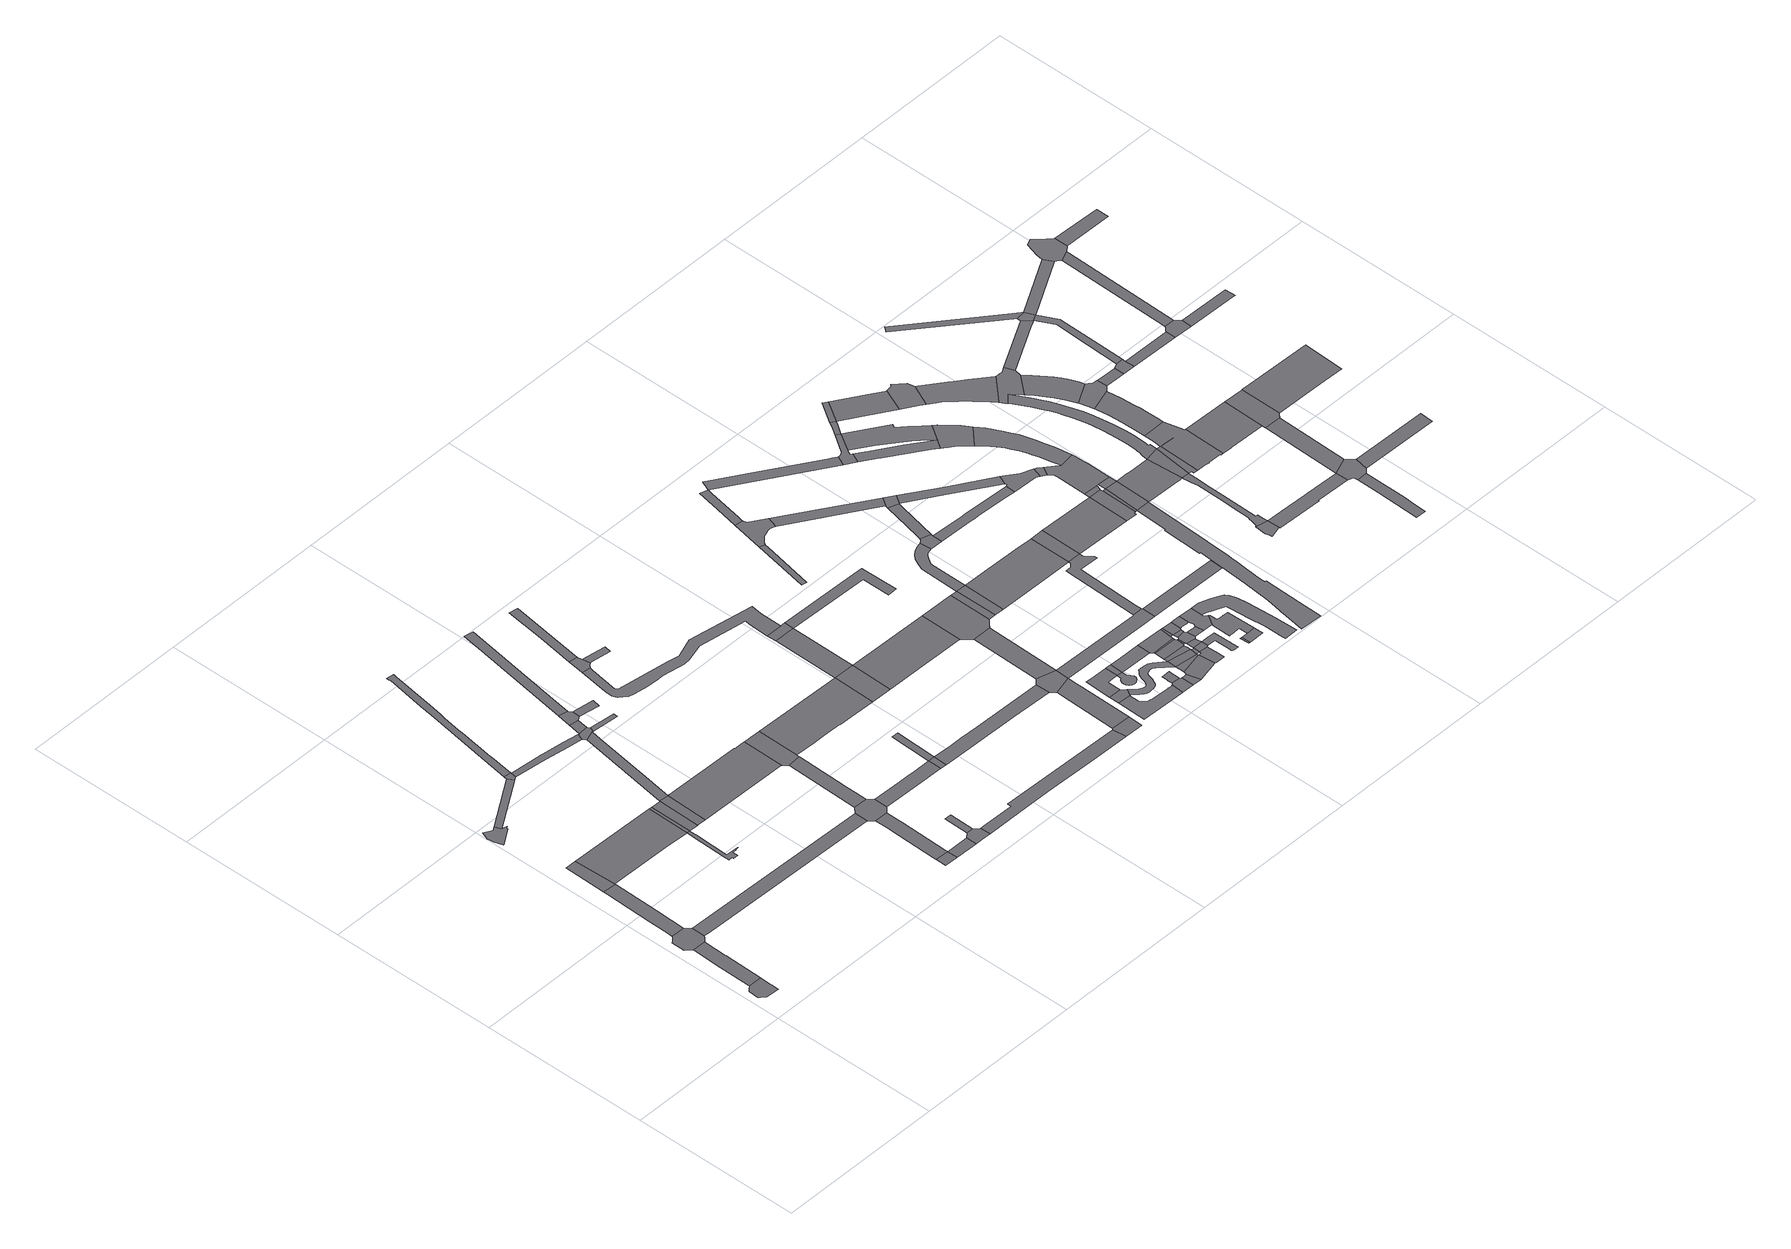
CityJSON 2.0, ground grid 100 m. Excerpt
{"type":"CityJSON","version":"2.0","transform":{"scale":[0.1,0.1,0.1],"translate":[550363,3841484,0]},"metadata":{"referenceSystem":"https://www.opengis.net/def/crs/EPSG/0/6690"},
"CityObjects":{
"road1":{"type":"Road","geometry":[{"type":"MultiSurface","lod":"1","boundaries":[[[0,1,2,3,4,5,6,7,8,9,10]]]}]},
"road2":{"type":"Road","attributes":{"RoadStructureAttribute.sectionType":"1"},"geometry":[{"type":"MultiSurface","lod":"1","boundaries":[[[11,12,13,14,0,10,15,16,17,18,19]]]}]},
"road3":{"type":"Road","geometry":[{"type":"MultiSurface","lod":"1","boundaries":[[[20,21,22,23,24,25,26,27,11,19,28,29,30,31,32,33]]]}]},
"road4":{"type":"Road","attributes":{"RoadStructureAttribute.sectionType":"1"},"geometry":[{"type":"MultiSurface","lod":"1","boundaries":[[[34,35,36,37,20,33,38,39]]]}]},
"road5":{"type":"Road","geometry":[{"type":"MultiSurface","lod":"1","boundaries":[[[40,34,39,41,42]]]}]},
"road6":{"type":"Road","geometry":[{"type":"MultiSurface","lod":"1","boundaries":[[[43,44,45,46,47,48,49,50,51,52,53,54,55,56,57,58]]]}]},
"road7":{"type":"Road","attributes":{"function":"2","RoadStructureAttribute.sectionType":"1"},"geometry":[{"type":"MultiSurface","lod":"1","boundaries":[[[42,41,59,60,61]]]}]},
"road8":{"type":"Road","attributes":{"RoadStructureAttribute.sectionType":"1"},"geometry":[{"type":"MultiSurface","lod":"1","boundaries":[[[62,58,57,63]]]}]},
"road9":{"type":"Road","attributes":{"RoadStructureAttribute.sectionType":"1"},"geometry":[{"type":"MultiSurface","lod":"1","boundaries":[[[64,30,29,65,66,67,68,69,70]]]}]},
"road10":{"type":"Road","geometry":[{"type":"MultiSurface","lod":"1","boundaries":[[[71,72,62,63,73,74,75,76]]]}]},
"road11":{"type":"Road","geometry":[{"type":"MultiSurface","lod":"1","boundaries":[[[60,77,78,79,80,81,82,83,84,85,86,87,88,89,90,91,92]]]}]},
"road12":{"type":"Road","geometry":[{"type":"MultiSurface","lod":"1","boundaries":[[[61,60,92,93]]]}]},
"road13":{"type":"Road","attributes":{"function":"2","RoadStructureAttribute.sectionType":"1"},"geometry":[{"type":"MultiSurface","lod":"1","boundaries":[[[93,92,94,95]]]}]},
"road14":{"type":"Road","geometry":[{"type":"MultiSurface","lod":"1","boundaries":[[[96,95,94,97,98,99,100]]]}]},
"road15":{"type":"Road","attributes":{"RoadStructureAttribute.sectionType":"1"},"geometry":[{"type":"MultiSurface","lod":"1","boundaries":[[[101,102,103,104,105,106,107,108,109,110,71,76,111,112,113,114,115,116,117,118,119,120,121]]]}]},
"road16":{"type":"Road","attributes":{"RoadStructureAttribute.sectionType":"1"},"geometry":[{"type":"MultiSurface","lod":"1","boundaries":[[[122,123,124,125,75,74,126,127,128,129,130]]]}]},
"road17":{"type":"Road","attributes":{"RoadStructureAttribute.sectionType":"1"},"geometry":[{"type":"MultiSurface","lod":"1","boundaries":[[[131,132,133,134,96,100]]]}]},
"road18":{"type":"Road","geometry":[{"type":"MultiSurface","lod":"1","boundaries":[[[135,136,137,138]]]}]},
"road19":{"type":"Road","attributes":{"function":"2","RoadStructureAttribute.sectionType":"1"},"geometry":[{"type":"MultiSurface","lod":"1","boundaries":[[[139,140,141,142,143,144,100,99,145,146,147]]]}]},
"road20":{"type":"Road","geometry":[{"type":"MultiSurface","lod":"1","boundaries":[[[148,149,150,130,129,134,133,151,152]]]}]},
"road21":{"type":"Road","attributes":{"RoadStructureAttribute.sectionType":"1"},"geometry":[{"type":"MultiSurface","lod":"1","boundaries":[[[153,154,155,156,135,138,157,158,159,160,161,162]]]}]},
"road22":{"type":"Road","attributes":{"RoadStructureAttribute.sectionType":"1"},"geometry":[{"type":"MultiSurface","lod":"1","boundaries":[[[163,150,149,164]]]}]},
"road23":{"type":"Road","attributes":{"RoadStructureAttribute.sectionType":"1"},"geometry":[{"type":"MultiSurface","lod":"1","boundaries":[[[138,137,165,166]]]}]},
"road24":{"type":"Road","geometry":[{"type":"MultiSurface","lod":"1","boundaries":[[[167,163,164,168,169,170]]]}]},
"road25":{"type":"Road","geometry":[{"type":"MultiSurface","lod":"1","boundaries":[[[171,172,70,69,153,162,173,174,175]]]}]},
"road26":{"type":"Road","geometry":[{"type":"MultiSurface","lod":"1","boundaries":[[[176,177,178,152,151]]]}]},
"road27":{"type":"Road","geometry":[{"type":"MultiSurface","lod":"1","boundaries":[[[179,166,165,180,181,182,183,184]]]}]},
"road28":{"type":"Road","geometry":[{"type":"MultiSurface","lod":"1","boundaries":[[[185,186,169,168]]]}]},
"road29":{"type":"Road","attributes":{"RoadStructureAttribute.sectionType":"1"},"geometry":[{"type":"MultiSurface","lod":"1","boundaries":[[[187,188,189,190,191,192,193,171,175]]]}]},
"road30":{"type":"Road","geometry":[{"type":"MultiSurface","lod":"1","boundaries":[[[194,195,196,179,184]]]}]},
"road31":{"type":"Road","attributes":{"RoadStructureAttribute.sectionType":"1"},"geometry":[{"type":"MultiSurface","lod":"1","boundaries":[[[197,198,167,170,199,200]]]}]},
"road32":{"type":"Road","geometry":[{"type":"MultiSurface","lod":"1","boundaries":[[[201,202,203,147,146,192,191,204,205]]]}]},
"road33":{"type":"Road","attributes":{"RoadStructureAttribute.sectionType":"1"},"geometry":[{"type":"MultiSurface","lod":"1","boundaries":[[[206,207,208,174,173,209,210,211]]]}]},
"road34":{"type":"Road","geometry":[{"type":"MultiSurface","lod":"1","boundaries":[[[212,213,214,215,216,217,218]]]}]},
"road35":{"type":"Road","geometry":[{"type":"MultiSurface","lod":"1","boundaries":[[[219,220,221,217,216]]]}]},
"road36":{"type":"Road","geometry":[{"type":"MultiSurface","lod":"1","boundaries":[[[222,211,210,223]]]}]},
"road37":{"type":"Road","attributes":{"RoadStructureAttribute.sectionType":"1"},"geometry":[{"type":"MultiSurface","lod":"1","boundaries":[[[224,225,212,218,226]]]}]},
"road38":{"type":"Road","attributes":{"function":"2","RoadStructureAttribute.sectionType":"1"},"geometry":[{"type":"MultiSurface","lod":"1","boundaries":[[[205,204,227,228,229,230,231,232,233,234]]]}]},
"road39":{"type":"Road","attributes":{"RoadStructureAttribute.sectionType":"1"},"geometry":[{"type":"MultiSurface","lod":"1","boundaries":[[[235,236,211,222]]]}]},
"road40":{"type":"Road","attributes":{"RoadStructureAttribute.sectionType":"1"},"geometry":[{"type":"MultiSurface","lod":"1","boundaries":[[[237,238,239,183,182,240,241,242,243,244]]]}]},
"road41":{"type":"Road","attributes":{"RoadStructureAttribute.sectionType":"1"},"geometry":[{"type":"MultiSurface","lod":"1","boundaries":[[[213,245,246,247,248,249,250,251,252,253,254,255,256,257,258,259,260,261,262,263,264,265,266,267,268,269,214]]]}]},
"road42":{"type":"Road","geometry":[{"type":"MultiSurface","lod":"1","boundaries":[[[234,233,270,271]]]}]},
"road43":{"type":"Road","attributes":{"RoadStructureAttribute.sectionType":"1"},"geometry":[{"type":"MultiSurface","lod":"1","boundaries":[[[272,273,274,222,223,275,276,277,278]]]}]},
"road44":{"type":"Road","attributes":{"RoadStructureAttribute.sectionType":"1"},"geometry":[{"type":"MultiSurface","lod":"1","boundaries":[[[279,234,271,280]]]}]},
"road45":{"type":"Road","geometry":[{"type":"MultiSurface","lod":"1","boundaries":[[[259,279,280,281,260]]]}]},
"road46":{"type":"Road","geometry":[{"type":"MultiSurface","lod":"1","boundaries":[[[282,244,243,283,284]]]}]},
"road47":{"type":"Road","attributes":{"function":"2","RoadStructureAttribute.sectionType":"1"},"geometry":[{"type":"MultiSurface","lod":"1","boundaries":[[[271,270,285,286,287,288]]]}]},
"road48":{"type":"Road","attributes":{"RoadStructureAttribute.sectionType":"1"},"geometry":[{"type":"MultiSurface","lod":"1","boundaries":[[[289,290,291,292,293,282,284]]]}]},
"road49":{"type":"Road","geometry":[{"type":"MultiSurface","lod":"1","boundaries":[[[294,295,296,278,277,292,291,297]]]}]},
"road50":{"type":"Road","attributes":{"RoadStructureAttribute.sectionType":"1"},"geometry":[{"type":"MultiSurface","lod":"1","boundaries":[[[298,299,300,301,281,280]]]}]},
"road51":{"type":"Road","geometry":[{"type":"MultiSurface","lod":"1","boundaries":[[[302,303,304,305,306]]]}]},
"road52":{"type":"Road","attributes":{"RoadStructureAttribute.sectionType":"1"},"geometry":[{"type":"MultiSurface","lod":"1","boundaries":[[[307,294,297,308]]]}]},
"road53":{"type":"Road","attributes":{"RoadStructureAttribute.sectionType":"1"},"geometry":[{"type":"MultiSurface","lod":"1","boundaries":[[[303,309,310,311,312,313,314,315,316,317,318,319,320,321,322,323,324,325,326,327,304]]]}]},
"road54":{"type":"Road","attributes":{"RoadStructureAttribute.sectionType":"1"},"geometry":[{"type":"MultiSurface","lod":"1","boundaries":[[[328,329,302,306,330,331,332,333]]]}]},
"road55":{"type":"Road","geometry":[{"type":"MultiSurface","lod":"1","boundaries":[[[332,334,335,336,337,338,339,340,341,342,343,344,345,346,347,348,349]]]}]},
"road56":{"type":"Road","attributes":{"RoadStructureAttribute.sectionType":"1"},"geometry":[{"type":"MultiSurface","lod":"1","boundaries":[[[350,351,352,353,354]]]}]},
"road57":{"type":"Road","geometry":[{"type":"MultiSurface","lod":"1","boundaries":[[[355,333,332,349,356]]]}]},
"road58":{"type":"Road","geometry":[{"type":"MultiSurface","lod":"1","boundaries":[[[288,287,357,358,307,308,359,360,361,362]]]}]},
"road59":{"type":"Road","geometry":[{"type":"MultiSurface","lod":"1","boundaries":[[[363,364,365,366,367,368,369,370,371,372,373,374,375,376,377,378,379,380,305,304,381,382,383,384,385,386,387,388,389,390,391,392,393,394,395,396,397,398,399,400,401,402,403,404,405,406,407,408,409]]]}]},
"road60":{"type":"Road","geometry":[{"type":"MultiSurface","lod":"1","boundaries":[[[410,411,412,313,312,413,414,415]]]}]},
"road61":{"type":"Road","geometry":[{"type":"MultiSurface","lod":"1","boundaries":[[[416,417,418,419,420,421,422,410,415]]]}]},
"road62":{"type":"Road","attributes":{"RoadStructureAttribute.sectionType":"1"},"geometry":[{"type":"MultiSurface","lod":"1","boundaries":[[[423,356,349,424,425,426,427]]]}]},
"road63":{"type":"Road","attributes":{"RoadStructureAttribute.sectionType":"1"},"geometry":[{"type":"MultiSurface","lod":"1","boundaries":[[[428,414,413,429,430]]]}]},
"road64":{"type":"Road","attributes":{"function":"2","RoadStructureAttribute.sectionType":"1"},"geometry":[{"type":"MultiSurface","lod":"1","boundaries":[[[431,362,361,432,433]]]}]},
"road65":{"type":"Road","attributes":{"RoadStructureAttribute.sectionType":"1"},"geometry":[{"type":"MultiSurface","lod":"1","boundaries":[[[434,435,297,291,436,437,438,439,440]]]}]},
"road66":{"type":"Road","geometry":[{"type":"MultiSurface","lod":"1","boundaries":[[[441,350,354,442,443,444,445,446,447,448,449,450,451,452,453,454,455]]]}]},
"road67":{"type":"Road","geometry":[{"type":"MultiSurface","lod":"1","boundaries":[[[433,432,456,457]]]}]},
"road68":{"type":"Road","geometry":[{"type":"MultiSurface","lod":"1","boundaries":[[[458,459,460,430,429,461,462]]]}]},
"road69":{"type":"Road","attributes":{"RoadStructureAttribute.sectionType":"1"},"geometry":[{"type":"MultiSurface","lod":"1","boundaries":[[[408,463,459,458,464,465]]]}]},
"road70":{"type":"Road","geometry":[{"type":"MultiSurface","lod":"1","boundaries":[[[409,408,465,466]]]}]},
"road71":{"type":"Road","attributes":{"RoadStructureAttribute.sectionType":"1"},"geometry":[{"type":"MultiSurface","lod":"1","boundaries":[[[467,468,441,455,469,470,471,472,473]]]}]},
"road72":{"type":"Road","attributes":{"RoadStructureAttribute.sectionType":"1"},"geometry":[{"type":"MultiSurface","lod":"1","boundaries":[[[474,409,466,475,476,477]]]}]},
"road73":{"type":"Road","geometry":[{"type":"MultiSurface","lod":"1","boundaries":[[[478,479,474,477,480,481,482,483,484,485]]]}]},
"road74":{"type":"Road","attributes":{"RoadStructureAttribute.sectionType":"1"},"geometry":[{"type":"MultiSurface","lod":"1","boundaries":[[[486,478,485,487]]]}]},
"road75":{"type":"Road","geometry":[{"type":"MultiSurface","lod":"1","boundaries":[[[427,426,486,487,488,489]]]}]},
"road76":{"type":"Road","geometry":[{"type":"MultiSurface","lod":"1","boundaries":[[[490,491,492,466,465,493,494,495]]]}]},
"road77":{"type":"Road","geometry":[{"type":"MultiSurface","lod":"1","boundaries":[[[494,496,497,498,458,462,499,500,501,502,503,504]]]}]},
"road78":{"type":"Road","attributes":{"RoadStructureAttribute.sectionType":"1"},"geometry":[{"type":"MultiSurface","lod":"1","boundaries":[[[505,506,507,508,509,510,511,433,457,512,513,514,515,516,517,518,519]]]}]},
"road79":{"type":"Road","geometry":[{"type":"MultiSurface","lod":"1","boundaries":[[[520,483,482,521,522,523]]]}]},
"road80":{"type":"Road","geometry":[{"type":"MultiSurface","lod":"1","boundaries":[[[524,495,494,504,525]]]}]},
"road81":{"type":"Road","geometry":[{"type":"MultiSurface","lod":"1","boundaries":[[[526,527,528,529,495,524,530]]]}]},
"road82":{"type":"Road","geometry":[{"type":"MultiSurface","lod":"1","boundaries":[[[489,488,531,532,533,534,535]]]}]},
"road83":{"type":"Road","geometry":[{"type":"MultiSurface","lod":"1","boundaries":[[[536,537,538,539,523,522,540,526,530,541,542]]]}]},
"road84":{"type":"Road","geometry":[{"type":"MultiSurface","lod":"1","boundaries":[[[543,544,545,538,537,546,547]]]}]},
"road85":{"type":"Road","geometry":[{"type":"MultiSurface","lod":"1","boundaries":[[[548,549,550,524,525,551,552,553,554,555,556,557,558,559,560,561,562]]]}]},
"road86":{"type":"Road","geometry":[{"type":"MultiSurface","lod":"1","boundaries":[[[535,534,543,547,563,564,565]]]}]},
"road87":{"type":"Road","attributes":{"function":"2","RoadStructureAttribute.sectionType":"1"},"geometry":[{"type":"MultiSurface","lod":"1","boundaries":[[[566,567,457,456,568,569,570]]]}]},
"road88":{"type":"Road","geometry":[{"type":"MultiSurface","lod":"1","boundaries":[[[571,572,573,574,575,542,541,576,577]]]}]},
"road89":{"type":"Road","attributes":{"RoadStructureAttribute.sectionType":"1"},"geometry":[{"type":"MultiSurface","lod":"1","boundaries":[[[578,579,450,449,580,581,582]]]}]},
"road90":{"type":"Road","attributes":{"RoadStructureAttribute.sectionType":"1"},"geometry":[{"type":"MultiSurface","lod":"1","boundaries":[[[583,565,564,584,585,586,587,588]]]}]},
"road91":{"type":"Road","geometry":[{"type":"MultiSurface","lod":"1","boundaries":[[[589,590,505,519,591,592,593,594]]]}]},
"road92":{"type":"Road","geometry":[{"type":"MultiSurface","lod":"1","boundaries":[[[595,596,597,598,599]]]}]},
"road93":{"type":"Road","geometry":[{"type":"MultiSurface","lod":"1","boundaries":[[[588,587,600,601,602,603,604,571,577,605,606,607,608,609,610]]]}]},
"road94":{"type":"Road","geometry":[{"type":"MultiSurface","lod":"1","boundaries":[[[611,612,599,598,613,614,615]]]}]},
"road95":{"type":"Road","attributes":{"RoadStructureAttribute.sectionType":"1"},"geometry":[{"type":"MultiSurface","lod":"1","boundaries":[[[616,617,589,594,618,619,620]]]}]},
"road96":{"type":"Road","geometry":[{"type":"MultiSurface","lod":"1","boundaries":[[[621,622,623,624,625,626,627,628,607,606,629,630,631,632,633,634,635,615,614]]]}]},
"road97":{"type":"Road","geometry":[{"type":"MultiSurface","lod":"1","boundaries":[[[569,636,637,638,440,439,639,640,641,642,643,644]]]}]},
"road98":{"type":"Road","attributes":{"RoadStructureAttribute.sectionType":"1"},"geometry":[{"type":"MultiSurface","lod":"1","boundaries":[[[645,646,647,648,473,649,650,651]]]}]},
"road99":{"type":"Road","attributes":{"RoadStructureAttribute.sectionType":"1"},"geometry":[{"type":"MultiSurface","lod":"1","boundaries":[[[652,653,654,655,656,657,658,659,660,661,662,610,609,663,664,665,666,667,668,669,670,671]]]}]},
"road100":{"type":"Road","geometry":[{"type":"MultiSurface","lod":"1","boundaries":[[[582,581,616,620,672,673]]]}]},
"road101":{"type":"Road","attributes":{"RoadStructureAttribute.sectionType":"1"},"geometry":[{"type":"MultiSurface","lod":"1","boundaries":[[[674,675,438,437]]]}]},
"road102":{"type":"Road","geometry":[{"type":"MultiSurface","lod":"1","boundaries":[[[570,569,644,676]]]}]},
"road103":{"type":"Road","attributes":{"RoadStructureAttribute.sectionType":"1"},"geometry":[{"type":"MultiSurface","lod":"1","boundaries":[[[677,678,679,680,681,593,592,682,683,684,685,686,687,688,689]]]}]},
"road104":{"type":"Road","attributes":{"RoadStructureAttribute.sectionType":"1"},"geometry":[{"type":"MultiSurface","lod":"1","boundaries":[[[690,673,672,691,692,693]]]}]},
"road105":{"type":"Road","geometry":[{"type":"MultiSurface","lod":"1","boundaries":[[[694,695,696,697,698,651,650,699,700,701,702,703,704,705,706,707]]]}]},
"road106":{"type":"Road","attributes":{"function":"2","RoadStructureAttribute.sectionType":"1"},"geometry":[{"type":"MultiSurface","lod":"1","boundaries":[[[676,644,708,709,710]]]}]},
"road107":{"type":"Road","attributes":{"function":"1"},"geometry":[{"type":"MultiSurface","lod":"1","boundaries":[[[711,712,713,714,715,716,717,718,719,720,721,722,723,724,725,726,727,728,729,730,731,732,733,734,735,736,737,738,739,740,741,742,743,744,745,746,747,748,749]]]}]},
"road108":{"type":"Road","attributes":{"RoadStructureAttribute.sectionType":"1"},"geometry":[{"type":"MultiSurface","lod":"1","boundaries":[[[750,751,752,753,754,755,700,699,756,757,758,759,760,761,762,763]]]}]},
"road109":{"type":"Road","attributes":{"RoadStructureAttribute.sectionType":"7"},"geometry":[{"type":"MultiSurface","lod":"1","boundaries":[[[764,765,694,707,766,767]]]}]},
"road110":{"type":"Road","attributes":{"function":"1","RoadStructureAttribute.sectionType":"7"},"geometry":[{"type":"MultiSurface","lod":"1","boundaries":[[[768,769,770,771,772,773,707,706,774,775,776,777,778,779,763,780]]]}]},
"road111":{"type":"Road","geometry":[{"type":"MultiSurface","lod":"1","boundaries":[[[781,782,693,692,783,689,688,784,785,786]]]}]},
"road112":{"type":"Road","geometry":[{"type":"MultiSurface","lod":"1","boundaries":[[[710,709,787,788,789,790,791,792]]]}]},
"road113":{"type":"Road","geometry":[{"type":"MultiSurface","lod":"1","boundaries":[[[793,764,767,794]]]}]},
"road114":{"type":"Road","attributes":{"function":"2","RoadStructureAttribute.sectionType":"7"},"geometry":[{"type":"MultiSurface","lod":"1","boundaries":[[[795,791,790,796,711,797]]]}]},
"road115":{"type":"Road","attributes":{"RoadStructureAttribute.sectionType":"1"},"geometry":[{"type":"MultiSurface","lod":"1","boundaries":[[[798,710,792,799,800,801]]]}]},
"road116":{"type":"Road","attributes":{"RoadStructureAttribute.sectionType":"1"},"geometry":[{"type":"MultiSurface","lod":"1","boundaries":[[[802,786,785,803,804,805]]]}]},
"road117":{"type":"Road","geometry":[{"type":"MultiSurface","lod":"1","boundaries":[[[797,711,749,806]]]}]},
"road118":{"type":"Road","geometry":[{"type":"MultiSurface","lod":"1","boundaries":[[[807,808,794,767,809,810,811]]]}]},
"road119":{"type":"Road","geometry":[{"type":"MultiSurface","lod":"1","boundaries":[[[812,813,780,763,762,814,815,816,817,818,819]]]}]},
"road120":{"type":"Road","geometry":[{"type":"MultiSurface","lod":"1","boundaries":[[[820,805,804,821,822,823,824,825,798,801,826,827,828,829,830,831,832,833]]]}]},
"road121":{"type":"Road","attributes":{"function":"1"},"geometry":[{"type":"MultiSurface","lod":"1","boundaries":[[[826,797,806,827]]]}]},
"road122":{"type":"Road","geometry":[{"type":"MultiSurface","lod":"1","boundaries":[[[834,835,836,837,838,839,840,841,842,843,844,845]]]}]},
"road123":{"type":"Road","attributes":{"function":"1"},"geometry":[{"type":"MultiSurface","lod":"1","boundaries":[[[846,847,848,849,850,851,852,853,854,819,818,855,856,857,858,859,860,861,862,863,864,865,866,867,868,869,870,871,872,833,832]]]}]},
"road124":{"type":"Road","attributes":{"function":"2","RoadStructureAttribute.sectionType":"7"},"geometry":[{"type":"MultiSurface","lod":"1","boundaries":[[[873,874,875,876,806,749,877,878,879,880]]]}]},
"road125":{"type":"Road","attributes":{"RoadStructureAttribute.sectionType":"1"},"geometry":[{"type":"MultiSurface","lod":"1","boundaries":[[[879,881,882,883,884,885,886,887,888,889,890,891,892,893,894,834,845,895,896,897,898,899,900,901,902,903,904,905,906,907]]]}]},
"road126":{"type":"Road","geometry":[{"type":"MultiSurface","lod":"1","boundaries":[[[908,909,811,810,910,911,912,913]]]}]},
"road127":{"type":"Road","geometry":[{"type":"MultiSurface","lod":"1","boundaries":[[[914,880,879,907]]]}]},
"road128":{"type":"Road","geometry":[{"type":"MultiSurface","lod":"1","boundaries":[[[914,907,915,916,917,918,919]]]}]},
"road129":{"type":"Road","geometry":[{"type":"MultiSurface","lod":"1","boundaries":[[[920,921,922,923,912,911,924,925,926,927,928,929,930,931,932,933,934,935]]]}]},
"road130":{"type":"Road","attributes":{"RoadStructureAttribute.sectionType":"1"},"geometry":[{"type":"MultiSurface","lod":"1","boundaries":[[[936,937,938,845,844,939,940,941,942,943,944]]]}]},
"road131":{"type":"Road","attributes":{"RoadStructureAttribute.sectionType":"1"},"geometry":[{"type":"MultiSurface","lod":"1","boundaries":[[[945,946,947,948,949,950,951,952,953,954,955,956,957,958,959,960,961,962,963,964,965,966,967,968,969,970,971,972,973,974,975,976,977,978,979,980,981,982,983,984,985,986,987,988,989,990,880,914]]]}]},
"road132":{"type":"Road","geometry":[{"type":"MultiSurface","lod":"1","boundaries":[[[991,992,993,994,995,919,918,996,997,998,999,1000,1001,1002,1003,1004],[1005,1006,1007]]]}]},
"road133":{"type":"Road","geometry":[{"type":"MultiSurface","lod":"1","boundaries":[[[1008,1009,1010,1011,935,934,1012,968,967,1013,1014,1015,1016,1017,1018,1019]]]}]},
"road134":{"type":"Road","attributes":{"function":"1","RoadStructureAttribute.sectionType":"7"},"geometry":[{"type":"MultiSurface","lod":"1","boundaries":[[[1020,1021,1022,1023,1024,1025,1026,1027,1028,1029,1030,1031,1032,1033,992,991]]]}]},
"road135":{"type":"Road","geometry":[{"type":"MultiSurface","lod":"1","boundaries":[[[1034,1035,1036,1037,1038,1039,1040,1041,1016,1015,1042,1043,1044,1045,1046,1047,1048]]]}]},
"road136":{"type":"Road","attributes":{"RoadStructureAttribute.sectionType":"1"},"geometry":[{"type":"MultiSurface","lod":"1","boundaries":[[[1049,1050,1051,1052,1053,1054,1055]]]}]},
"road137":{"type":"Road","geometry":[{"type":"MultiSurface","lod":"1","boundaries":[[[1056,1057,1048,1047,1058,1028,1027,1059,1060]]]}]},
"road138":{"type":"Road","geometry":[{"type":"MultiSurface","lod":"1","boundaries":[[[1061,944,943,1062,1063,1064,1065,1066,1052,1051,1067,1068,1069]]]}]},
"road139":{"type":"Road","attributes":{"function":"2","RoadStructureAttribute.sectionType":"1"},"geometry":[{"type":"MultiSurface","lod":"1","boundaries":[[[1070,1003,1002,1071,1072,1073,1074,1075]]]}]},
"road140":{"type":"Road","attributes":{"RoadStructureAttribute.sectionType":"1"},"geometry":[{"type":"MultiSurface","lod":"1","boundaries":[[[1076,1077,1078,944,1061,1079]]]}]},
"road141":{"type":"Road","attributes":{"RoadStructureAttribute.sectionType":"1"},"geometry":[{"type":"MultiSurface","lod":"1","boundaries":[[[1080,1060,1059,1081,1082,1083]]]}]},
"road142":{"type":"Road","attributes":{"RoadStructureAttribute.sectionType":"1"},"geometry":[{"type":"MultiSurface","lod":"1","boundaries":[[[1084,1008,1019,1085,1086,1087]]]}]},
"road143":{"type":"Road","attributes":{"RoadStructureAttribute.sectionType":"1"},"geometry":[{"type":"MultiSurface","lod":"1","boundaries":[[[1088,1089,1090,1091,1092,1093,1094]]]}]},
"road144":{"type":"Road","geometry":[{"type":"MultiSurface","lod":"1","boundaries":[[[1095,1083,1082,1096,1097,1098]]]}]},
"road145":{"type":"Road","geometry":[{"type":"MultiSurface","lod":"1","boundaries":[[[1075,1074,1076,1079,1099,1100,1101]]]}]},
"road146":{"type":"Road","attributes":{"RoadStructureAttribute.sectionType":"1"},"geometry":[{"type":"MultiSurface","lod":"1","boundaries":[[[1102,1103,1104,1105,1106,1087,1107,1108,1109,1095,1098]]]}]},
"road147":{"type":"Road","attributes":{"RoadStructureAttribute.sectionType":"1"},"geometry":[{"type":"MultiSurface","lod":"1","boundaries":[[[1110,1069,1068,1111,1112]]]}]},
"road148":{"type":"Road","geometry":[{"type":"MultiSurface","lod":"1","boundaries":[[[1094,1093,1113,1084,1087,1106]]]}]},
"road149":{"type":"Road","attributes":{"RoadStructureAttribute.sectionType":"1"},"geometry":[{"type":"MultiSurface","lod":"1","boundaries":[[[1114,1097,1096,1115,1116]]]}]},
"road150":{"type":"Road","attributes":{"function":"2","RoadStructureAttribute.sectionType":"1"},"geometry":[{"type":"MultiSurface","lod":"1","boundaries":[[[1117,1118,1101,1100,1119,1120,1121,1122]]]}]},
"road151":{"type":"Road","attributes":{"RoadStructureAttribute.sectionType":"1"},"geometry":[{"type":"MultiSurface","lod":"1","boundaries":[[[1123,1094,1106,1124,1125]]]}]},
"road152":{"type":"Road","geometry":[{"type":"MultiSurface","lod":"1","boundaries":[[[1126,1127,1128,1116,1115,1129,1130,1131,1132,1133]]]}]},
"road153":{"type":"Road","attributes":{"RoadStructureAttribute.sectionType":"1"},"geometry":[{"type":"MultiSurface","lod":"1","boundaries":[[[1134,1135,1136,1126,1133]]]}]},
"road154":{"type":"Road","attributes":{"RoadStructureAttribute.sectionType":"1"},"geometry":[{"type":"MultiSurface","lod":"1","boundaries":[[[1130,1129,1137,1138,1139]]]}]},
"road155":{"type":"Road","geometry":[{"type":"MultiSurface","lod":"1","boundaries":[[[1140,1141,1142,1143,1123,1125,1144,1136,1135,1145,1146,1147]]]}]},
"road156":{"type":"Road","attributes":{"RoadStructureAttribute.sectionType":"1"},"geometry":[{"type":"MultiSurface","lod":"1","boundaries":[[[1148,1146,1145,1149,1150]]]}]}
},
"vertices":[
[82,262,0],[65,248,0],[53,238,0],[49,178,0],[58,168,0],[80,145,0],[159,143,0],[160,186,0],[160,196,0],[161,219,0],[162,261,0],
[92,640,0],[88,528,0],[87,496,0],[82,267,0],[167,497,0],[167,501,0],[167,529,0],[170,614,0],[171,639,0],
[94,785,0],[94,780,0],[74,764,0],[65,756,0],[61,753,0],[58,753,0],[59,673,0],[71,661,0],[191,659,0],[201,670,0],[202,749,0],[194,759,0],[178,778,0],[175,782,0],
[106,1250,0],[106,1223,0],[98,929,0],[95,812,0],[180,968,0],[187,1244,0],
[111,1502,0],[187,1249,0],[175,1501,0],
[73,1948,0],[25,1974,0],[8,1928,0],[10,1909,0],[10,1907,0],[12,1889,0],[29,1841,0],[125,1901,0],[127,1903,0],[126,1904,0],[124,1907,0],[126,1909,0],[140,1919,0],[125,1922,0],[110,1926,0],[94,1962,0],
[549,1241,0],[698,1237,0],[701,1488,0],
[393,2152,0],[415,2118,0],
[1341,723,0],[206,670,0],[229,669,0],[1321,645,0],[1350,644,0],[1355,644,0],[1355,723,0],
[396,2171,0],[395,2162,0],[430,2128,0],[432,2128,0],[437,2163,0],[438,2165,0],
[697,1229,0],[696,1193,0],[690,975,0],[690,951,0],[714,951,0],[714,944,0],[745,943,0],[745,976,0],[766,975,0],[766,979,0],[787,979,0],[787,983,0],[711,985,0],[715,1193,0],[715,1229,0],[716,1237,0],
[719,1488,0],
[773,1236,0],[777,1487,0],
[778,1490,0],[776,1236,0],[803,1235,0],[828,1235,0],[833,1485,0],
[537,3076,0],[537,3075,0],[537,3062,0],[538,3055,0],[538,3052,0],[500,2817,0],[493,2774,0],[483,2710,0],[436,2422,0],[420,2321,0],[460,2314,0],[460,2320,0],[493,2537,0],[497,2567,0],[514,2672,0],[523,2708,0],[523,2710,0],[528,2737,0],[539,2813,0],[577,3050,0],[580,3069,0],
[774,2124,0],[641,2144,0],[637,2144,0],[634,2144,0],[587,2111,0],[631,2104,0],[768,2084,0],[852,2072,0],[867,2110,0],
[865,1686,0],[916,2009,0],[926,2071,0],[866,2050,0],
[1375,204,0],[1374,142,0],[1454,140,0],[1455,202,0],
[1349,1474,0],[1305,1475,0],[1306,1477,0],[846,1487,0],[840,1487,0],[840,1485,0],[1368,1224,0],[1371,1224,0],[1372,1473,0],
[937,2105,0],[933,2113,0],[875,2108,0],[932,2071,0],[940,2099,0],
[1384,613,0],[1383,541,0],[1382,509,0],[1376,223,0],[1455,209,0],[1455,211,0],[1455,221,0],[1462,510,0],[1462,542,0],[1463,612,0],
[888,2186,0],[942,2178,0],
[1590,138,0],[1591,200,0],
[901,2270,0],[966,2195,0],[971,2241,0],[956,2261,0],
[1386,755,0],[1356,724,0],[1493,641,0],[1495,721,0],[1466,753,0],
[1092,2058,0],[1093,2071,0],[1094,2083,0],
[1618,223,0],[1619,137,0],[1658,137,0],[1690,136,0],[1689,198,0],[1659,223,0],
[1091,2174,0],[1098,2221,0],
[1467,826,0],[1468,885,0],[1470,955,0],[1475,1201,0],[1475,1202,0],[1395,1197,0],[1395,1190,0],
[1661,371,0],[1641,371,0],[1621,371,0],
[1017,3000,0],[996,2866,0],[974,2377,0],[1071,2990,0],
[1419,1472,0],[1404,1472,0],[1389,1473,0],[1475,1220,0],[1480,1471,0],
[1767,715,0],[1741,716,0],[1670,717,0],[1740,636,0],[1877,633,0],[1879,713,0],
[1227,2497,0],[1213,2400,0],[1264,2392,0],[1276,2407,0],[1289,2415,0],[1281,2462,0],[1276,2490,0],
[1304,2415,0],[1416,2399,0],[1424,2439,0],
[1918,713,0],[1916,632,0],
[1293,2954,0],[1263,2737,0],[1344,2946,0],
[1600,1217,0],[1672,1216,0],[1782,1213,0],[1784,1213,0],[1784,1210,0],[1858,1209,0],[2010,1205,0],[2016,1459,0],
[1926,962,0],[1886,963,0],
[1909,219,0],[1908,194,0],[1708,197,0],[1898,135,0],[2109,132,0],[2436,124,0],[2660,121,0],[2651,202,0],
[1186,2222,0],[1184,2179,0],[1196,2149,0],[1214,2132,0],[1237,2115,0],[1269,2107,0],[1354,2093,0],[1414,2091,0],[1464,2092,0],[1597,2071,0],[1630,2073,0],[1742,2105,0],[2027,2060,0],[2020,2027,0],[2019,1909,0],[2116,1908,0],[2117,2043,0],[2127,2106,0],[1739,2170,0],[1619,2128,0],[1554,2140,0],[1246,2187,0],[1231,2202,0],[1254,2347,0],[1259,2372,0],
[2137,1203,0],[2141,1457,0],
[2222,706,0],[2109,708,0],[2036,710,0],[2110,627,0],[2395,621,0],[2643,615,0],[2642,697,0],
[2019,1852,0],[2144,1851,0],
[2145,1908,0],
[2659,207,0],[2772,119,0],[2774,204,0],
[2368,1198,0],[2368,1201,0],[2631,1195,0],[2634,1446,0],
[2781,523,0],[2780,555,0],[2780,613,0],[2669,583,0],[2668,554,0],
[2672,726,0],[2667,721,0],[2662,716,0],[2784,694,0],
[2637,1839,0],[2638,1671,0],[2693,1672,0],[2691,1897,0],
[2816,371,0],[2815,312,0],[2892,309,0],[2914,346,0],[2889,369,0],
[2681,1145,0],[2793,1144,0],
[2812,169,0],[2811,138,0],[3079,131,0],[3083,131,0],[3088,206,0],[3073,203,0],[3058,204,0],[3056,204,0],[2995,205,0],[2950,207,0],[2940,210,0],[2930,212,0],[2920,214,0],[2910,222,0],[2903,229,0],[2898,239,0],[2892,251,0],[2890,271,0],[2890,289,0],
[2883,529,0],[2820,531,0],[2890,449,0],[2928,449,0],[2958,450,0],[2959,527,0],
[2956,422,0],[2946,416,0],[2943,414,0],[2936,402,0],[2934,387,0],[2936,372,0],[2944,359,0],[2956,350,0],[2971,347,0],[2984,349,0],[2986,350,0],[2999,360,0],[3009,373,0],[3011,388,0],[2991,420,0],[2990,447,0],
[2468,2371,0],[2405,2034,0],[2435,2029,0],[2497,2342,0],[2499,2362,0],
[2980,527,0],[2992,526,0],
[2656,1170,0],[2680,1146,0],[2793,1145,0],[2813,1165,0],[2836,1187,0],[2839,1442,0],
[3141,384,0],[3120,396,0],[3116,396,0],[3098,399,0],[3076,401,0],[3058,398,0],[3049,388,0],[3044,384,0],[3039,378,0],[3029,363,0],[3021,343,0],[3017,323,0],[3009,308,0],[3008,306,0],[2999,295,0],[2989,295,0],[2977,295,0],[2959,305,0],[2894,309,0],[2897,307,0],[2917,292,0],[2932,277,0],[2947,262,0],[2960,257,0],[2975,252,0],[2992,255,0],[3005,255,0],[3015,258,0],[3020,260,0],[3027,263,0],[3031,266,0],[3035,270,0],[3042,278,0],[3044,283,0],[3047,291,0],[3054,303,0],[3057,316,0],[3062,333,0],[3066,346,0],[3071,353,0],[3081,356,0],[3096,361,0],[3111,359,0],[3126,349,0],[3191,287,0],[3197,282,0],[3199,337,0],
[3098,214,0],[3097,213,0],[3093,208,0],[3157,129,0],[3158,207,0],[3148,212,0],
[3149,249,0],[3149,275,0],[3150,282,0],[3100,281,0],[3098,259,0],[3098,246,0],[3097,241,0],
[3064,525,0],[3026,447,0],[3050,446,0],[3185,444,0],[3186,522,0],
[3175,204,0],[3214,127,0],[3190,207,0],
[2843,1442,0],[2879,1187,0],[2881,1441,0],
[3331,684,0],[3209,686,0],[3330,604,0],[3397,603,0],[3397,683,0],[3394,686,0],[3337,688,0],
[2505,2566,0],[2509,2377,0],[2524,2390,0],[2536,2400,0],[2549,2408,0],[2568,2415,0],[2583,2420,0],[2603,2423,0],[2633,2413,0],[2652,2477,0],[2570,2530,0],[2562,2535,0],[2557,2543,0],[2555,2548,0],[2552,2558,0],
[2937,1186,0],[2941,1440,0],
[3337,256,0],[3198,227,0],[3195,212,0],[3343,156,0],[3346,159,0],
[3197,252,0],[3335,260,0],[3332,266,0],
[3339,311,0],
[2559,2850,0],[2532,2706,0],[2554,2570,0],[2559,2593,0],[2573,2662,0],[2601,2809,0],[2607,2836,0],
[3199,360,0],[3339,332,0],[3339,338,0],[3336,356,0],
[3201,422,0],[3200,374,0],[3339,358,0],[3341,361,0],[3344,363,0],[3346,408,0],[3343,411,0],[3341,418,0],
[3201,427,0],[3341,428,0],
[3340,446,0],[3348,518,0],
[3352,306,0],[3347,306,0],[3342,308,0],[3345,266,0],[3355,266,0],[3359,309,0],
[3353,255,0],[3352,254,0],[3346,255,0],[3353,159,0],[3356,156,0],[3408,154,0],[3408,214,0],[3407,248,0],[3407,264,0],
[3017,1807,0],[2989,1802,0],[2962,1789,0],[2937,1772,0],[2918,1751,0],[2900,1714,0],[2886,1679,0],[2941,1642,0],[2943,1669,0],[2951,1684,0],[2963,1702,0],[2975,1719,0],[2990,1732,0],[3005,1737,0],[3025,1742,0],
[3350,407,0],[3349,364,0],[3354,364,0],[3353,406,0],
[3417,309,0],[3417,269,0],
[3359,356,0],[3359,345,0],[3359,320,0],[3359,316,0],[3411,349,0],
[3345,448,0],[3350,448,0],[3353,449,0],[3358,449,0],[3358,517,0],
[3413,412,0],[3411,422,0],[3361,416,0],[3358,409,0],[3356,361,0],[3424,359,0],[3418,407,0],
[3360,446,0],[3360,439,0],[3361,429,0],[3412,429,0],[3413,442,0],
[3508,197,0],[3507,308,0],[3450,309,0],[3451,268,0],[3467,267,0],[3468,186,0],[3468,175,0],[3468,165,0],[3468,160,0],[3471,157,0],[3473,155,0],[3478,152,0],[3480,152,0],[3508,153,0],[3508,188,0],
[3415,449,0],[3420,452,0],[3421,516,0],
[3300,1432,0],[3078,1437,0],[3299,1180,0],[3405,1180,0],[3408,1429,0],
[3478,410,0],[3468,407,0],[3460,407,0],[3448,407,0],[3423,407,0],[3449,359,0],[3485,358,0],
[3044,2224,0],[2889,2324,0],[3056,2146,0],[3104,2116,0],[3136,2165,0],
[3439,515,0],[3430,454,0],[3445,453,0],[3463,452,0],[3478,455,0],[3479,514,0],
[3042,1830,0],[3032,1817,0],[3060,1740,0],[3098,1739,0],[3099,1798,0],[3102,1811,0],
[3563,187,0],[3565,133,0],[3568,133,0],[3573,131,0],[3573,187,0],
[3480,450,0],[3483,442,0],[3486,425,0],[3484,422,0],[3481,415,0],[3534,358,0],[3541,353,0],[3578,415,0],[3558,433,0],[3560,441,0],[3562,512,0],
[3607,186,0],[3592,186,0],[3663,132,0],[3663,187,0],[3613,186,0],
[3100,2099,0],[3049,1855,0],[3152,2043,0],[3158,2073,0],[3159,2076,0],
[3663,204,0],[3661,359,0],[3629,361,0],[3627,361,0],[3621,361,0],[3589,363,0],[3586,399,0],[3586,408,0],[3540,255,0],[3540,238,0],[3549,238,0],[3573,238,0],[3602,239,0],[3612,239,0],[3612,232,0],
[3405,1164,0],[3383,1145,0],[3350,1144,0],[3395,727,0],[3405,1100,0],[3521,1097,0],[3521,1115,0],[3484,1156,0],[3485,1180,0],
[3185,2543,0],[3168,2554,0],[2873,2742,0],[2632,2895,0],[2839,2689,0],[3186,2469,0],[3211,2527,0],
[3788,160,0],[3779,285,0],[3775,339,0],[3774,358,0],[3766,403,0],[3755,435,0],[3740,457,0],[3713,472,0],[3682,487,0],[3615,511,0],[3605,511,0],[3585,436,0],[3625,420,0],[3688,394,0],[3690,369,0],[3700,247,0],[3708,160,0],[3709,40,0],[3710,22,0],[3791,24,0],
[3164,2079,0],[3195,2127,0],
[3880,596,0],[3882,673,0],
[3488,1428,0],
[3441,1783,0],[3322,1788,0],[3310,1789,0],[3304,1789,0],[3284,1790,0],[3274,1733,0],[3306,1732,0],[3316,1732,0],[3334,1731,0],[3355,1731,0],[3525,1723,0],[3605,1719,0],[3607,1776,0],
[3405,1991,0],[3365,1951,0],[3614,1793,0],[3637,1846,0],
[3319,2646,0],[3250,2541,0],[3248,2538,0],[3230,2527,0],[3222,2527,0],[3248,2430,0],[3273,2488,0],[3270,2491,0],[3266,2500,0],[3267,2506,0],[3273,2521,0],[3275,2525,0],[3276,2524,0],[3344,2630,0],
[3561,1178,0],[3816,1171,0],[3822,1420,0],
[3909,1185,0],[3908,1171,0],[3904,1068,0],[3901,988,0],[3892,988,0],[3885,749,0],[3892,748,0],[3884,621,0],[3883,604,0],[3883,599,0],[3882,592,0],[3881,579,0],[3881,566,0],[3873,439,0],[3857,271,0],[3842,181,0],[3840,169,0],[3833,131,0],[3815,11,0],[3947,5,0],[3951,154,0],[3956,374,0],[3947,373,0],[3947,416,0],[3947,420,0],[3948,427,0],[3957,537,0],[3960,567,0],[3962,591,0],[3963,593,0],[3963,598,0],[3968,647,0],[3974,780,0],[3984,1042,0],[3984,1067,0],[3990,1175,0],[3990,1176,0],[3990,1182,0],[3991,1184,0],
[3615,2259,0],[3559,2299,0],[3490,2347,0],[3341,2445,0],[3324,2455,0],[3299,2471,0],[3344,2369,0],[3348,2366,0],[3471,2285,0],[3519,2252,0],[3558,2226,0],[3591,2202,0],[3594,2200,0],[3628,2250,0],
[3369,2726,0],[3356,2702,0],[3381,2685,0],[3396,2708,0],
[3654,2375,0],[3606,2421,0],[3603,2422,0],[3553,2468,0],[3565,2488,0],[3366,2616,0],[3280,2522,0],[3283,2520,0],[3393,2449,0],[3490,2376,0],[3539,2340,0],[3600,2280,0],[3688,2343,0],
[3724,1787,0],[3649,1839,0],[3620,1783,0],[3750,1712,0],[3773,1702,0],[3789,1760,0],
[3884,1170,0],[3885,1182,0],[3891,1181,0],[3896,1184,0],[3898,1404,0],[3898,1419,0],
[3446,2848,0],[3474,2831,0],
[3915,1403,0],[3896,1186,0],[3918,1403,0],
[3823,1454,0],[3906,1443,0],[3907,1447,0],[3908,1451,0],
[3807,1753,0],[3793,1688,0],[3803,1683,0],[3831,1734,0],
[3996,1401,0],
[3716,2677,0],[3643,2723,0],[3494,2647,0],[3667,2538,0],[3724,2672,0],
[3783,2236,0],[3708,2324,0],[3622,2179,0],[3625,2176,0],[3650,2156,0],[3688,2120,0],[3718,2090,0],[3816,2187,0],
[3878,1696,0],[3816,1668,0],[3823,1653,0],[3826,1636,0],[3826,1608,0],[3824,1507,0],[3919,1451,0],[3997,1449,0],[3997,1492,0],[3998,1593,0],[3996,1623,0],[3994,1671,0],[3992,1689,0],[3900,1676,0],
[4210,675,0],[4208,654,0],[4206,637,0],[4206,624,0],[4205,621,0],[4206,605,0],[4209,594,0],[4211,582,0],[4213,569,0],[4281,588,0],[4286,588,0],[4281,661,0],
[3979,1782,0],[3966,1832,0],[3963,1848,0],[3951,1897,0],[3942,1928,0],[3925,1983,0],[3907,2022,0],[3894,2053,0],[3851,2136,0],[3739,2066,0],[3743,2061,0],[3760,2040,0],[3770,2027,0],[3787,2003,0],[3799,1982,0],[3810,1963,0],[3823,1937,0],[3835,1910,0],[3845,1887,0],[3846,1883,0],[3856,1854,0],[3861,1834,0],[3872,1799,0],[3880,1764,0],[3888,1731,0],[3893,1706,0],[3901,1678,0],
[4199,1397,0],[4098,1399,0],[4074,1400,0],[4002,1401,0],[4209,1179,0],[4210,1179,0],[4231,1179,0],[4215,1396,0],
[4231,1172,0],[4234,1150,0],[4237,1132,0],[4237,1127,0],[4244,1088,0],[4243,1034,0],[4241,943,0],[4239,849,0],[4237,751,0],[4232,734,0],[4231,730,0],[4231,729,0],[4219,681,0],[4211,677,0],[4281,668,0],[4280,724,0],[4280,726,0],[4269,727,0],[4267,728,0],[4267,731,0],[4271,952,0],[4274,1033,0],[4276,1126,0],[4276,1149,0],[4276,1153,0],[4275,1175,0],[4276,1178,0],
[3772,2691,0],[3765,2680,0],[3753,2485,0],[3782,2465,0],[3840,2593,0],[3832,2635,0],
[4302,1413,0],
[4296,1177,0],[4295,1162,0],[4312,1161,0],[4323,1161,0],[4328,1412,0],
[4109,2393,0],[4055,2436,0],[3982,2489,0],[3974,2495,0],[3824,2437,0],[3845,2423,0],[3846,2422,0],[3847,2421,0],[3875,2394,0],[3905,2364,0],[3930,2338,0],[3955,2310,0],[3981,2278,0],[4010,2240,0],[4031,2211,0],[4162,2351,0],
[4558,652,0],[4543,653,0],[4376,658,0],[4285,581,0],[4559,572,0],[4559,579,0],[4732,574,0],[4764,572,0],[4763,647,0],
[4304,1460,0],[4295,1462,0],[4296,1480,0],[4298,1480,0],[4300,1532,0],[4299,1567,0],[4297,1617,0],[4292,1685,0],[4286,1731,0],[4279,1775,0],[4269,1821,0],[4260,1863,0],[4245,1913,0],[4231,1957,0],[4215,1998,0],[4200,2036,0],[4183,2072,0],[4167,2105,0],[4147,2143,0],[4132,2172,0],[4123,2186,0],[4109,2211,0],[4105,2218,0],[4056,2173,0],[4068,2154,0],[4091,2116,0],[4106,2088,0],[4118,2064,0],[4137,2024,0],[4153,1986,0],[4168,1947,0],[4180,1911,0],[4190,1876,0],[4201,1832,0],[4211,1788,0],[4217,1755,0],[4225,1695,0],[4231,1613,0],[4232,1544,0],[4231,1509,0],[4230,1484,0],[4228,1471,0],[4226,1458,0],[4222,1442,0],[4218,1427,0],[4217,1417,0],
[4468,1521,0],[4333,1523,0],[4333,1463,0],[4328,1413,0],[4336,1412,0],[4376,1159,0],[4401,1158,0],[4407,1158,0],[4482,1157,0],[4482,1153,0],[4493,1153,0],[4497,1153,0],[4502,1405,0],[4498,1405,0],[4416,1408,0],[4340,1412,0],[4416,1409,0],
[4236,2365,0],[4203,2347,0],[4186,2349,0],[4184,2349,0],[4049,2185,0],[4133,2185,0],[4141,2176,0],[4156,2157,0],[4251,2269,0],[4253,2282,0],[4255,2296,0],[4257,2308,0],
[4469,1552,0],[4468,1630,0],[4466,1674,0],[4463,1714,0],[4461,1748,0],[4457,1793,0],[4451,1837,0],[4446,1876,0],[4313,1835,0],[4317,1820,0],[4321,1789,0],[4327,1750,0],[4330,1668,0],[4334,1565,0],
[4406,2021,0],[4395,2050,0],[4381,2080,0],[4368,2106,0],[4349,2137,0],[4330,2166,0],[4309,2196,0],[4285,2226,0],[4179,2129,0],[4209,2084,0],[4239,2032,0],[4265,1985,0],[4288,1928,0],[4290,1921,0],[4415,1992,0],
[4854,216,0],[4857,281,0],[4862,539,0],[4799,535,0],[4798,402,0],[4792,140,0],[4851,138,0],
[4447,1966,0],[4430,1980,0],[4306,1870,0],[4474,1903,0],[4475,1964,0],
[4863,684,0],[4774,570,0],[4782,567,0],[4786,565,0],[4794,560,0],[4799,548,0],[4871,546,0],[4889,563,0],[4904,643,0],
[4551,1404,0],[4553,1151,0],[4560,1151,0],[4773,1146,0],[4775,1146,0],[4779,1399,0],
[4775,1123,0],[4774,1116,0],[4763,650,0],[4873,1121,0],
[4545,1961,0],[4546,1901,0],[4595,1900,0],[4596,1960,0],
[4542,2532,0],[4540,2463,0],[4571,2479,0],[4587,2488,0],
[4589,2568,0],[4554,2596,0],[4060,2992,0],[4038,2962,0],[4529,2565,0],[4542,2555,0],[4597,2561,0],
[4627,1976,0],[4669,1898,0],[4670,1956,0],[4670,1975,0],
[4894,1144,0],[4897,1147,0],[4901,1395,0],
[4674,2171,0],[4678,2391,0],[4678,2396,0],[4678,2399,0],[4623,2508,0],[4639,2387,0],[4641,2383,0],[4634,2172,0],
[5346,634,0],[5357,553,0],[5362,634,0],
[4542,2543,0],
[4675,1955,0],[4961,1891,0],[4962,1951,0],
[4957,1394,0],[4903,1395,0],[4901,1147,0],[5188,1141,0],[5342,1137,0],[5350,1385,0],
[4941,2752,0],[4968,2700,0],[4969,2700,0],
[4988,1983,0],[4977,1970,0],[4969,1961,0],[5074,1889,0],[5075,1948,0],[5066,1958,0],[5057,1968,0],[5047,1980,0],
[5064,2689,0],[5064,2702,0],[5003,2677,0],
[5343,1882,0],[5383,1881,0],[5381,1943,0],
[5008,2895,0],[5008,2894,0],[4971,2876,0],[4947,2794,0],[4993,2684,0],[5097,2730,0],[5095,2810,0],[5067,2839,0],
[5141,2809,0],[5389,2724,0],[5390,2802,0]
]}
